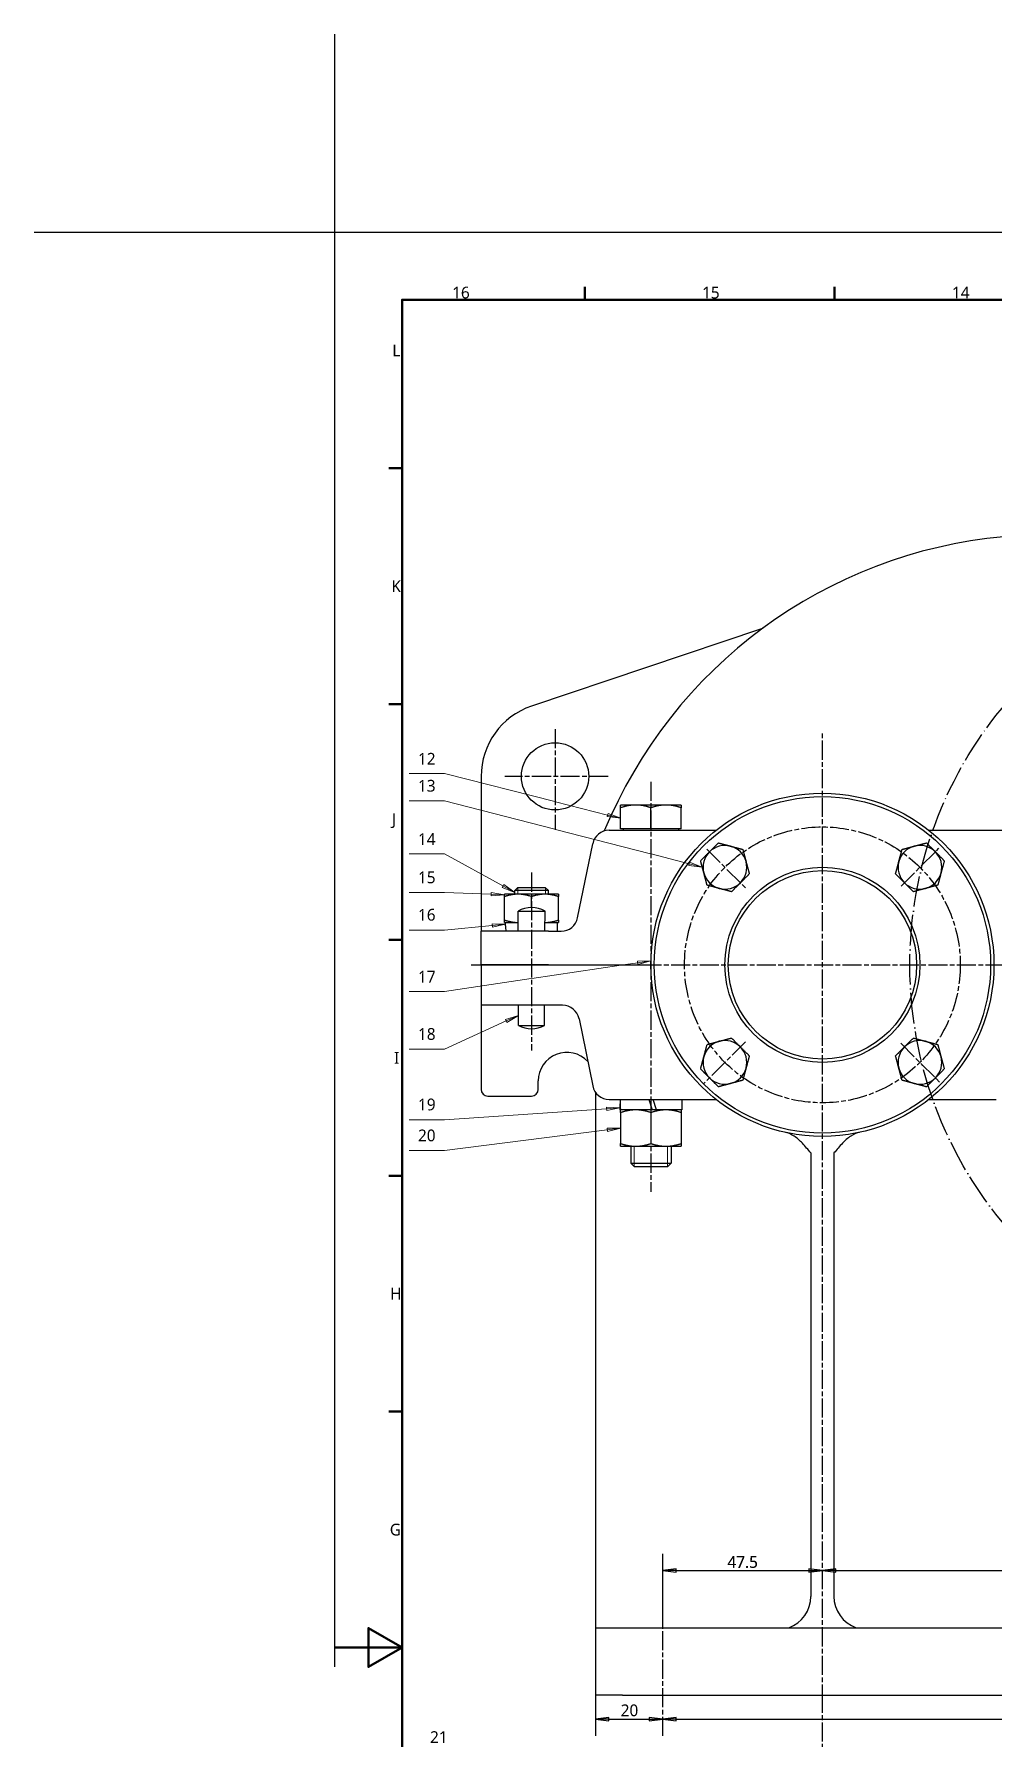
# Model space of a CAD drawing. Header units: millimetres. Extents: x -89 to 1313, y -72 to 900.
# Drawn here: x -89 to 196, y 393 to 900 of the extents above; entities that cross this region are included whole.
import ezdxf

# ---------------------------------------------------------------- set-up
doc = ezdxf.new("R2010")
doc.units = ezdxf.units.MM
doc.linetypes.add('CHAIN', pattern=[0.3543, 0.2362, -0.0295, 0.0591, -0.0295])
doc.linetypes.add('LONG_DASH_DOTTED', pattern=[0.6004, 0.4724, -0.0591, 0.0098, -0.0591])
for name, color, linetype, lineweight in [('中心标记 (ISO)', 7, 'LONG_DASH_DOTTED', 25), ('中心线 (ISO)', 7, 'CHAIN', 25), ('可见 (ISO)', 7, 'Continuous', 30), ('可见窄的 (ISO)', 7, 'Continuous', 9), ('图框 (ISO)', 7, 'Continuous', 50), ('尺寸 (ISO)', 7, 'Continuous', 25), ('符号 (ISO)', 7, 'Continuous', 9), ('草图几何图元 (ISO)', 7, 'Continuous', 25)]:
    doc.layers.add(name, color=color, linetype=linetype, lineweight=lineweight)
doc.styles.add('注释文本 (ISO)', font='Microsoft YaHei.ttf')
doc.dimstyles.new('默认 (GB)', dxfattribs={"dimtxt": 3.5, "dimasz": 4, "dimexe": 5, "dimexo": 0, "dimgap": 0.75, "dimtad": 1, "dimrnd": 1e-08, "dimdsep": 46, "dimtxsty": '注释文本 (ISO)', "dimblk": 'Filled-1', "dimcen": 0.09, "dimdle": 10, "dimclrd": 256, "dimclre": 256, "dimclrt": 256, "dimaunit": 1, "dimadec": 3, "dimazin": 2, "dimtfac": 1, "dimtmove": 0, "dimatfit": 3, "dimldrblk": 'Filled-1', "dimfxl": 1, "dimtolj": 1, "dimtzin": 0, "dimlwd": -1, "dimlwe": -1, "dimarcsym": 0})

# ---------------------------------------------------------------- blocks, each defined once
blk = doc.blocks.new('图框 默认图框')
at = {"layer": '图框 (ISO)'}
for p, q in [((74.31, 821), (74.31, 824.9)), ((148.63, 821), (148.63, 824.9)), ((20, 770.92), (16.1, 770.92)), ((20, 700.83), (16.1, 700.83)), ((20, 630.75), (16.1, 630.75)), ((20, 560.67), (16.1, 560.67)), ((20, 490.58), (16.1, 490.58))]:
    blk.add_line(p, q, dxfattribs=at)
at = {"layer": '图框 (ISO)', "flags": 128}
for points in [[(20, 20), (20, 821), (1169, 821), (1169, 20), (20, 20)], [(0, 420.5), (20, 420.5), (10, 426.27), (10, 414.73), (20, 420.5)]]:
    blk.add_lwpolyline(points, dxfattribs=at)
at = {"layer": '图框 (ISO)', "char_height": 3.5, "attachment_point": 7, "style": '注释文本 (ISO)'}
for s, insert in [('16', (34.89, 821.34)), ('15', (109.21, 821.34)), ('14', (183.52, 821.4)), ('L', (17.09, 804.21)), ('K', (16.81, 734.13)), ('J', (16.98, 663.98)), ('I', (17.6, 593.96)), ('H', (16.49, 523.88)), ('G', (16.34, 453.73))]:
    blk.add_mtext(s, dxfattribs=dict(at, insert=insert))
blk = doc.blocks.new('Filled-1')
at = {"color": 0}
for p, q in [((0, 0), (-1, 0.125)), ((-1, 0.125), (-1, -0.125)), ((-1, 0), (0, 0)), ((-1, -0.125), (0, 0))]:
    blk.add_line(p, q, dxfattribs=at)
at = {"color": 0, "flags": 128}
blk.add_lwpolyline([(-1, -0.125), (0, 0), (-1, 0.125), (-1, -0.125)], dxfattribs=at)
at = {"color": 0}
blk.add_solid([(-1, -0.125), (0, 0), (-1, 0.125), (-1, -0.125)], dxfattribs=at)
blk = doc.blocks.new('*D7')
at = {"layer": 'Defpoints', "color": 0, "transparency": 16777216}
for p in [(77.5, 406.35), (97.5, 399.2), (97.5, 399.2)]:
    blk.add_point(p, dxfattribs=at)
at = {"layer": '尺寸 (ISO)', "transparency": 16777216}
for p, q in [((77.5, 406.35), (77.5, 394.2)), ((81.5, 399.2), (93.5, 399.2))]:
    blk.add_line(p, q, dxfattribs=at)
at = {"layer": '尺寸 (ISO)', "transparency": 16777216, "xscale": 4, "yscale": 4, "zscale": 4, "rotation": 180}
blk.add_blockref('Filled-1', (77.5, 399.2), dxfattribs=at)
at = {"layer": '尺寸 (ISO)', "transparency": 16777216, "xscale": 4, "yscale": 4, "zscale": 4}
blk.add_blockref('Filled-1', (97.5, 399.2), dxfattribs=at)
at = {"layer": '尺寸 (ISO)', "transparency": 16777216, "insert": (85.02, 403.57), "char_height": 3.5, "attachment_point": 1, "style": '注释文本 (ISO)'}
blk.add_mtext('\\A1;20', dxfattribs=at)
blk = doc.blocks.new('*D8')
at = {"layer": 'Defpoints', "color": 0, "transparency": 16777216}
for p in [(97.5, 410.78), (347.5, 399.2), (347.5, 399.2)]:
    blk.add_point(p, dxfattribs=at)
at = {"layer": '尺寸 (ISO)', "transparency": 16777216}
blk.add_line((101.5, 399.2), (343.5, 399.2), dxfattribs=at)
at = {"layer": '尺寸 (ISO)', "transparency": 16777216, "xscale": 4, "yscale": 4, "zscale": 4, "rotation": 180}
blk.add_blockref('Filled-1', (97.5, 399.2), dxfattribs=at)
at = {"layer": '尺寸 (ISO)', "transparency": 16777216, "xscale": 4, "yscale": 4, "zscale": 4}
blk.add_blockref('Filled-1', (347.5, 399.2), dxfattribs=at)
at = {"layer": '尺寸 (ISO)', "transparency": 16777216, "insert": (218.66, 403.57), "char_height": 3.5, "attachment_point": 1, "style": '注释文本 (ISO)'}
blk.add_mtext('\\A1;250', dxfattribs=at)
blk = doc.blocks.new('*D9')
at = {"layer": 'Defpoints', "color": 0, "transparency": 16777216}
for p in [(145, 443.35), (145, 443.35), (97.5, 427.35)]:
    blk.add_point(p, dxfattribs=at)
at = {"layer": '尺寸 (ISO)', "transparency": 16777216}
for p, q in [((97.5, 427.35), (97.5, 448.35)), ((101.5, 443.35), (141, 443.35))]:
    blk.add_line(p, q, dxfattribs=at)
at = {"layer": '尺寸 (ISO)', "transparency": 16777216, "xscale": 4, "yscale": 4, "zscale": 4, "rotation": 180}
blk.add_blockref('Filled-1', (97.5, 443.35), dxfattribs=at)
at = {"layer": '尺寸 (ISO)', "transparency": 16777216, "xscale": 4, "yscale": 4, "zscale": 4}
blk.add_blockref('Filled-1', (145, 443.35), dxfattribs=at)
at = {"layer": '尺寸 (ISO)', "transparency": 16777216, "insert": (116.8, 447.66), "char_height": 3.5, "attachment_point": 1, "style": '注释文本 (ISO)'}
blk.add_mtext('\\A1;47.5', dxfattribs=at)
blk = doc.blocks.new('*D10')
at = {"layer": 'Defpoints', "color": 0, "transparency": 16777216}
for p in [(145, 443.35), (291, 443.35), (291, 443.35)]:
    blk.add_point(p, dxfattribs=at)
at = {"layer": '尺寸 (ISO)', "transparency": 16777216}
blk.add_line((149, 443.35), (287, 443.35), dxfattribs=at)
at = {"layer": '尺寸 (ISO)', "transparency": 16777216, "xscale": 4, "yscale": 4, "zscale": 4, "rotation": 180}
blk.add_blockref('Filled-1', (145, 443.35), dxfattribs=at)
at = {"layer": '尺寸 (ISO)', "transparency": 16777216, "xscale": 4, "yscale": 4, "zscale": 4}
blk.add_blockref('Filled-1', (291, 443.35), dxfattribs=at)
at = {"layer": '尺寸 (ISO)', "transparency": 16777216, "insert": (206.56, 447.74), "char_height": 3.5, "attachment_point": 1, "style": '注释文本 (ISO)'}
blk.add_mtext('\\A1;146±0.036', dxfattribs=at)
blk = doc.blocks.new('引出序号3')
at = {"layer": '符号 (ISO)'}
for p, q in [((36.18, 389.45), (25.68, 389.45)), ((130.03, 377.98), (36.18, 389.45)), ((130.09, 378.47), (129.97, 377.48)), ((129.97, 377.48), (134, 377.49)), ((130.03, 377.98), (134, 377.49)), ((134, 377.49), (130.09, 378.47))]:
    blk.add_line(p, q, dxfattribs=at)
at = {"layer": '符号 (ISO)', "flags": 128}
blk.add_lwpolyline([(129.97, 377.48), (134, 377.49), (130.09, 378.47), (129.97, 377.48)], dxfattribs=at)
at = {"layer": '符号 (ISO)'}
blk.add_solid([(129.97, 377.48), (134, 377.49), (130.09, 378.47), (129.97, 377.48)], dxfattribs=at)
at = {"layer": '符号 (ISO)', "insert": (30.93, 393.86), "char_height": 3.5, "attachment_point": 5, "style": '注释文本 (ISO)'}
blk.add_mtext('21', dxfattribs=at)
blk = doc.blocks.new('引出序号6')
at = {"layer": '符号 (ISO)'}
for p, q in [((32.6, 644.84), (22.1, 644.84)), ((46.5, 644.33), (32.6, 644.84)), ((46.52, 644.83), (46.48, 643.83)), ((46.48, 643.83), (50.5, 644.18)), ((46.5, 644.33), (50.5, 644.18)), ((50.5, 644.18), (46.52, 644.83))]:
    blk.add_line(p, q, dxfattribs=at)
at = {"layer": '符号 (ISO)', "flags": 128}
blk.add_lwpolyline([(46.48, 643.83), (50.5, 644.18), (46.52, 644.83), (46.48, 643.83)], dxfattribs=at)
at = {"layer": '符号 (ISO)'}
blk.add_solid([(46.48, 643.83), (50.5, 644.18), (46.52, 644.83), (46.48, 643.83)], dxfattribs=at)
at = {"layer": '符号 (ISO)', "insert": (27.35, 649.34), "char_height": 3.5, "attachment_point": 5, "style": '注释文本 (ISO)'}
blk.add_mtext('15', dxfattribs=at)
blk = doc.blocks.new('引出序号9')
at = {"layer": '符号 (ISO)'}
for p, q in [((32.6, 633.71), (22.1, 633.71)), ((46.81, 635.07), (32.6, 633.71)), ((50.8, 635.45), (46.77, 635.57)), ((46.77, 635.57), (46.86, 634.58)), ((46.81, 635.07), (50.8, 635.45)), ((46.86, 634.58), (50.8, 635.45))]:
    blk.add_line(p, q, dxfattribs=at)
at = {"layer": '符号 (ISO)', "flags": 128}
blk.add_lwpolyline([(46.86, 634.58), (50.8, 635.45), (46.77, 635.57), (46.86, 634.58)], dxfattribs=at)
at = {"layer": '符号 (ISO)'}
blk.add_solid([(46.86, 634.58), (50.8, 635.45), (46.77, 635.57), (46.86, 634.58)], dxfattribs=at)
at = {"layer": '符号 (ISO)', "insert": (27.35, 638.22), "char_height": 3.5, "attachment_point": 5, "style": '注释文本 (ISO)'}
blk.add_mtext('16', dxfattribs=at)
blk = doc.blocks.new('引出序号11')
at = {"layer": '符号 (ISO)'}
for p, q in [((32.6, 656.32), (22.1, 656.32)), ((49.99, 646.81), (32.6, 656.32)), ((50.23, 647.25), (49.75, 646.37)), ((49.75, 646.37), (53.5, 644.89)), ((49.99, 646.81), (53.5, 644.89)), ((53.5, 644.89), (50.23, 647.25))]:
    blk.add_line(p, q, dxfattribs=at)
at = {"layer": '符号 (ISO)', "flags": 128}
blk.add_lwpolyline([(49.75, 646.37), (53.5, 644.89), (50.23, 647.25), (49.75, 646.37)], dxfattribs=at)
at = {"layer": '符号 (ISO)'}
blk.add_solid([(49.75, 646.37), (53.5, 644.89), (50.23, 647.25), (49.75, 646.37)], dxfattribs=at)
at = {"layer": '符号 (ISO)', "insert": (27.35, 660.73), "char_height": 3.5, "attachment_point": 5, "style": '注释文本 (ISO)'}
blk.add_mtext('14', dxfattribs=at)
blk = doc.blocks.new('引出序号12')
at = {"layer": '符号 (ISO)'}
for p, q in [((54.61, 608.35), (50.77, 607.15)), ((50.97, 606.69), (54.61, 608.35)), ((51.18, 606.24), (54.61, 608.35)), ((50.97, 606.69), (32.6, 598.29)), ((50.77, 607.15), (51.18, 606.24)), ((32.6, 598.29), (22.1, 598.29))]:
    blk.add_line(p, q, dxfattribs=at)
at = {"layer": '符号 (ISO)', "flags": 128}
blk.add_lwpolyline([(51.18, 606.24), (54.61, 608.35), (50.77, 607.15), (51.18, 606.24)], dxfattribs=at)
at = {"layer": '符号 (ISO)'}
blk.add_solid([(51.18, 606.24), (54.61, 608.35), (50.77, 607.15), (51.18, 606.24)], dxfattribs=at)
at = {"layer": '符号 (ISO)', "insert": (27.35, 602.79), "char_height": 3.5, "attachment_point": 5, "style": '注释文本 (ISO)'}
blk.add_mtext('18', dxfattribs=at)
blk = doc.blocks.new('引出序号25')
at = {"layer": '符号 (ISO)'}
for p, q in [((80.81, 580.58), (32.6, 577.33)), ((84.8, 580.85), (80.77, 581.08)), ((80.77, 581.08), (80.84, 580.08)), ((80.81, 580.58), (84.8, 580.85)), ((80.84, 580.08), (84.8, 580.85)), ((32.6, 577.33), (22.1, 577.33))]:
    blk.add_line(p, q, dxfattribs=at)
at = {"layer": '符号 (ISO)', "flags": 128}
blk.add_lwpolyline([(80.84, 580.08), (84.8, 580.85), (80.77, 581.08), (80.84, 580.08)], dxfattribs=at)
at = {"layer": '符号 (ISO)'}
blk.add_solid([(80.84, 580.08), (84.8, 580.85), (80.77, 581.08), (80.84, 580.08)], dxfattribs=at)
at = {"layer": '符号 (ISO)', "insert": (27.35, 581.84), "char_height": 3.5, "attachment_point": 5, "style": '注释文本 (ISO)'}
blk.add_mtext('19', dxfattribs=at)
blk = doc.blocks.new('引出序号26')
at = {"layer": '符号 (ISO)'}
for p, q in [((81.03, 574.35), (32.6, 568.15)), ((85, 574.85), (80.97, 574.84)), ((80.97, 574.84), (81.09, 573.85)), ((81.03, 574.35), (85, 574.85)), ((81.09, 573.85), (85, 574.85)), ((32.6, 568.15), (22.1, 568.15))]:
    blk.add_line(p, q, dxfattribs=at)
at = {"layer": '符号 (ISO)', "flags": 128}
blk.add_lwpolyline([(81.09, 573.85), (85, 574.85), (80.97, 574.84), (81.09, 573.85)], dxfattribs=at)
at = {"layer": '符号 (ISO)'}
blk.add_solid([(81.09, 573.85), (85, 574.85), (80.97, 574.84), (81.09, 573.85)], dxfattribs=at)
at = {"layer": '符号 (ISO)', "insert": (27.35, 572.64), "char_height": 3.5, "attachment_point": 5, "style": '注释文本 (ISO)'}
blk.add_mtext('20', dxfattribs=at)
blk = doc.blocks.new('引出序号27')
at = {"layer": '符号 (ISO)'}
for p, q in [((32.6, 680.18), (22.1, 680.18)), ((65.4, 671.87), (32.6, 680.18)), ((81.12, 667.88), (65.6, 671.82)), ((81.24, 668.37), (81, 667.4)), ((81, 667.4), (85, 666.9)), ((81.12, 667.88), (85, 666.9)), ((85, 666.9), (81.24, 668.37))]:
    blk.add_line(p, q, dxfattribs=at)
at = {"layer": '符号 (ISO)', "flags": 128}
blk.add_lwpolyline([(81, 667.4), (85, 666.9), (81.24, 668.37), (81, 667.4)], dxfattribs=at)
at = {"layer": '符号 (ISO)'}
blk.add_solid([(81, 667.4), (85, 666.9), (81.24, 668.37), (81, 667.4)], dxfattribs=at)
at = {"layer": '符号 (ISO)', "insert": (27.35, 684.6), "char_height": 3.5, "attachment_point": 5, "style": '注释文本 (ISO)'}
blk.add_mtext('12', dxfattribs=at)
blk = doc.blocks.new('引出序号33')
at = {"layer": '符号 (ISO)'}
for p, q in [((32.6, 672.06), (22.1, 672.06)), ((65.4, 663.65), (32.6, 672.06)), ((93.9, 656.35), (65.6, 663.6)), ((105.38, 653.4), (94.1, 656.3)), ((105.51, 653.89), (105.26, 652.92)), ((109.26, 652.41), (105.51, 653.89)), ((105.26, 652.92), (109.26, 652.41)), ((105.38, 653.4), (109.26, 652.41))]:
    blk.add_line(p, q, dxfattribs=at)
at = {"layer": '符号 (ISO)', "flags": 128}
blk.add_lwpolyline([(105.26, 652.92), (109.26, 652.41), (105.51, 653.89), (105.26, 652.92)], dxfattribs=at)
at = {"layer": '符号 (ISO)'}
blk.add_solid([(105.26, 652.92), (109.26, 652.41), (105.51, 653.89), (105.26, 652.92)], dxfattribs=at)
at = {"layer": '符号 (ISO)', "insert": (27.35, 676.56), "char_height": 3.5, "attachment_point": 5, "style": '注释文本 (ISO)'}
blk.add_mtext('13', dxfattribs=at)
blk = doc.blocks.new('引出序号36')
at = {"layer": '符号 (ISO)'}
for p, q in [((85.1, 623.25), (58.6, 619.3)), ((90.06, 623.99), (86.44, 623.45)), ((93.9, 624.58), (89.98, 624.49)), ((89.98, 624.49), (90.13, 623.5)), ((90.06, 623.99), (93.9, 624.57)), ((90.13, 623.5), (93.9, 624.55)), ((58.4, 619.27), (32.6, 615.42)), ((32.6, 615.42), (22.1, 615.42))]:
    blk.add_line(p, q, dxfattribs=at)
at = {"layer": '符号 (ISO)', "flags": 128}
blk.add_lwpolyline([(90.13, 623.5), (94.01, 624.58), (89.98, 624.49), (90.13, 623.5)], dxfattribs=at)
at = {"layer": '符号 (ISO)'}
blk.add_solid([(90.13, 623.5), (94.01, 624.58), (89.98, 624.49), (90.13, 623.5)], dxfattribs=at)
at = {"layer": '符号 (ISO)', "insert": (27.35, 619.83), "char_height": 3.5, "attachment_point": 5, "style": '注释文本 (ISO)'}
blk.add_mtext('17', dxfattribs=at)
blk = doc.blocks.new('*D88')
at = {"layer": 'Defpoints', "color": 0, "transparency": 16777216}
for p in [(145, 443.35), (145, 433.79), (97.5, 427.35)]:
    blk.add_point(p, dxfattribs=at)
at = {"layer": '尺寸 (ISO)', "transparency": 16777216}
for p, q in [((97.5, 427.35), (97.5, 448.35)), ((101.5, 443.35), (141, 443.35))]:
    blk.add_line(p, q, dxfattribs=at)
at = {"layer": '尺寸 (ISO)', "transparency": 16777216, "xscale": 4, "yscale": 4, "zscale": 4, "rotation": 180}
blk.add_blockref('Filled-1', (97.5, 443.35), dxfattribs=at)
at = {"layer": '尺寸 (ISO)', "transparency": 16777216, "xscale": 4, "yscale": 4, "zscale": 4}
blk.add_blockref('Filled-1', (145, 443.35), dxfattribs=at)
at = {"layer": '尺寸 (ISO)', "transparency": 16777216, "insert": (121.25, 445.88), "char_height": 3.5, "attachment_point": 5, "style": '注释文本 (ISO)'}
blk.add_mtext('\\A1;47.5', dxfattribs=at)

msp = doc.modelspace()

# ---------------------------------------------------------------- linework, layer by layer
for p, q in [((0, 414.7265), (0, 899.9612)), ((594.5, 841), (-89.4365, 841))]:
    msp.add_line(p, q)
at = {"layer": '中心标记 (ISO)', "linetype": 'CHAIN', "ltscale": 23.990969}
for p, q in [((65.4967, 693.4443), (65.4967, 663.509)), ((81.2953, 679.3779), (50.5269, 679.3779)), ((110.5979, 657.7527), (122.3693, 645.9813)), ((168.3768, 646.7339), (179.6449, 658.0021)), ((122.1573, 600.5145), (109.6414, 587.9985)), ((168.295, 600.0556), (180.3521, 587.9985))]:
    msp.add_line(p, q, dxfattribs=at)
at = {"layer": '中心线 (ISO)', "ltscale": 23.990969}
for p, q in [((144.9967, 403.8203), (144.9967, 692.6681)), ((93.9967, 677.7575), (93.9967, 555.9104)), ((58.4967, 650.7726), (58.4967, 597.9428)), ((40.4967, 623.3539), (654.4967, 623.3539)), ((97.4967, 394.2076), (97.4967, 427.3539)), ((144.9967, 61.0607), (144.9967, 403.7915))]:
    msp.add_line(p, q, dxfattribs=at)
msp.add_circle((144.9967, 623.3539), 41, dxfattribs=at)
at = {"layer": '可见 (ISO)'}
for p, q in [((126.895, 723.2543), (58.4793, 700.2287)), ((43.4967, 679.3779), (43.4967, 635.3539)), ((89.4967, 670.854), (84.9967, 670.854)), ((84.9967, 663.754), (84.9967, 670.0501)), ((98.4967, 670.854), (89.4967, 670.854)), ((93.9967, 663.754), (93.9967, 670.0501)), ((102.9967, 670.854), (98.4967, 670.854)), ((102.9967, 663.754), (102.9967, 670.0501)), ((93.9967, 663.754), (84.9967, 663.754)), ((85.7467, 663.754), (85.7467, 663.3539)), ((102.9967, 663.754), (93.9967, 663.754)), ((102.2467, 663.754), (102.2467, 663.3539)), ((72.2076, 637.357), (76.6823, 659.3507)), ((81.5819, 663.3539), (113.3581, 663.3539)), ((176.6353, 663.3539), (199.586, 663.3539)), ((54.4967, 644.3539), (50.4967, 644.3539)), ((50.4967, 636.6684), (50.4967, 643.6394)), ((54.4169, 646.3539), (53.4967, 645.4336)), ((63.4967, 645.4336), (53.4967, 645.4336)), ((53.4967, 644.3539), (53.4967, 645.4336)), ((54.4169, 646.3539), (62.5765, 646.3539)), ((62.4967, 644.3539), (54.4967, 644.3539)), ((58.4967, 640.3539), (58.4967, 643.6394)), ((66.4967, 644.3539), (62.4967, 644.3539)), ((62.5765, 646.3539), (63.4967, 645.4336)), ((63.4967, 644.3539), (63.4967, 645.4336)), ((66.4967, 636.6684), (66.4967, 643.6394)), ((54.4805, 639.3539), (62.5129, 639.3539)), ((54.5058, 633.3539), (54.4805, 639.3539)), ((62.4876, 633.3539), (62.5129, 639.3539)), ((43.4967, 635.3539), (43.4967, 633.3539)), ((43.4967, 623.3539), (43.4967, 633.3539)), ((63.4967, 633.3539), (43.4967, 633.3539)), ((50.4967, 635.9539), (54.4949, 635.9539)), ((50.7967, 634.9543), (50.7967, 635.9539)), ((62.4986, 635.9539), (66.4967, 635.9539)), ((63.4967, 633.3539), (67.308, 633.3539)), ((66.1967, 633.3539), (66.1967, 635.9539)), ((43.4967, 623.3539), (43.4967, 611.3539)), ((43.4967, 623.3539), (63.4967, 623.3539)), ((63.4967, 623.3539), (43.4967, 623.3539)), ((63.4967, 623.3539), (93.9967, 623.3539)), ((63.4967, 623.3539), (93.9967, 623.3539)), ((195.9967, 623.3539), (202.6414, 623.3539)), ((43.4967, 611.3539), (43.4967, 609.3539)), ((63.4967, 611.3539), (43.4967, 611.3539)), ((43.4967, 609.3539), (43.4967, 586.3539)), ((54.6237, 605.3539), (54.5985, 611.3539)), ((62.3697, 605.3539), (62.395, 611.3539)), ((67.7149, 611.3539), (63.4967, 611.3539)), ((54.6237, 605.3539), (62.3697, 605.3539)), ((72.6145, 607.3507), (76.6823, 587.357)), ((60.4967, 586.3539), (60.4967, 588.8539)), ((45.4967, 584.3539), (58.4967, 584.3539)), ((77.4967, 585.4709), (77.4967, 584.1754)), ((77.4967, 584.1754), (77.4967, 431.3539)), ((81.5819, 583.3539), (113.3581, 583.3539)), ((93.3767, 583.3539), (94.384, 580.2539)), ((95.624, 580.2539), (94.6167, 583.3539)), ((103.1967, 583.3539), (103.1967, 580.2539)), ((176.6353, 583.3539), (196.6997, 583.3539)), ((84.7967, 581.4457), (84.7967, 580.2539)), ((84.8049, 580.2539), (84.7967, 580.2539)), ((84.9418, 580.2539), (84.8049, 580.2539)), ((103.1967, 580.2539), (84.9418, 580.2539)), ((84.9967, 579.45), (84.9967, 570.2577)), ((93.9967, 579.45), (93.9967, 570.2577)), ((102.9967, 579.45), (102.9967, 570.2577)), ((84.9967, 569.4539), (89.4967, 569.4539)), ((87.9967, 569.4539), (87.9967, 564.4275)), ((89.4967, 569.4539), (98.4967, 569.4539)), ((98.4967, 569.4539), (102.9967, 569.4539)), ((99.9967, 569.4539), (99.9967, 564.4275)), ((141.5784, 567.4583), (141.5784, 435.6689)), ((148.4151, 567.4583), (148.4151, 435.6689)), ((87.9967, 564.4275), (99.9967, 564.4275)), ((89.0703, 563.3539), (87.9967, 564.4275)), ((98.9232, 563.3539), (89.0703, 563.3539)), ((98.9232, 563.3539), (99.9967, 564.4275)), ((77.4967, 431.3539), (77.4967, 426.3539)), ((77.4967, 426.3539), (77.4967, 406.3539)), ((77.4967, 426.3539), (85.4967, 426.3539)), ((85.4967, 426.3539), (538.4608, 426.3539)), ((85.4967, 406.3539), (77.4967, 406.3539)), ((85.4967, 406.3539), (547.7744, 406.3539))]:
    msp.add_line(p, q, dxfattribs=at)
for centre, radius in [((65.4967, 679.3779), 10), ((144.9967, 623.3539), 51), ((144.9967, 623.3539), 50), ((144.9967, 623.3539), 29), ((144.9967, 623.3539), 28)]:
    msp.add_circle(centre, radius, dxfattribs=at)
for centre, radius, start, end in [((211.6538, 608.8537), 142.2823, 95.176584, 157.570975), ((126.2571, 725.1498), 2, 288.600851, 306.289986), ((65.4967, 679.3779), 22, 108.600851, 180), ((81.5819, 658.3539), 5, 90, 168.5), ((116.0053, 652.3453), 6.5, 75, 135), ((173.9881, 652.3453), 6.5, 45, 105), ((116.0053, 652.3453), 6.5, 135, 195), ((116.0053, 652.3453), 6.5, 15, 75), ((116.0053, 652.3453), 6.5, 315, 15), ((173.9881, 652.3453), 6.5, 165, 225), ((173.9881, 652.3453), 6.5, 105, 165), ((173.9881, 652.3453), 6.5, 345, 45), ((116.0053, 652.3453), 6.5, 195, 255), ((173.9881, 652.3453), 6.5, 285, 345), ((116.0053, 652.3453), 6.5, 255, 315), ((173.9881, 652.3453), 6.5, 225, 285), ((58.4967, 631.7891), 8.5648, 62.036079, 117.963921), ((67.308, 638.3539), 5, 270, 348.5), ((67.7149, 606.3539), 5, 11.5, 90), ((58.4967, 612.3539), 8, 241.044976, 298.955024), ((116.0053, 594.3625), 6.5, 105, 165), ((116.0053, 594.3625), 6.5, 45, 105), ((116.0053, 594.3625), 6.5, 345, 45), ((173.9881, 594.3625), 6.5, 135, 195), ((173.9881, 594.3625), 6.5, 75, 135), ((173.9881, 594.3625), 6.5, 15, 75), ((68.9967, 588.8539), 8.5, 43.187915, 180), ((116.0053, 594.3625), 6.5, 165, 225), ((173.9881, 594.3625), 6.5, 315, 15), ((116.0053, 594.3625), 6.5, 225, 285), ((116.0053, 594.3625), 6.5, 285, 345), ((173.9881, 594.3625), 6.5, 195, 255), ((173.9881, 594.3625), 6.5, 255, 315), ((45.4967, 586.3539), 2, 180, 270), ((58.4967, 586.3539), 2, 270, 0), ((81.5819, 588.3539), 5, 191.5, 270), ((131.7103, 435.6689), 9.8681, 289.273142, 0), ((158.2832, 435.6689), 9.8681, 180, 250.726858)]:
    msp.add_arc(centre, radius, start, end, dxfattribs=at)
for centre, major_axis, start_param, end_param in [((58.4967, 634.9543), (0, -23.6982), 4.71238898, 4.77997289), ((93.9967, 581.4457), (0, 28.3147), 1.50335391, 1.61290127), ((93.9967, 585.2621), (0, 28.3147), 1.63823875, 1.74860692)]:
    msp.add_ellipse(centre, major_axis=major_axis, ratio=0.3249197, start_param=start_param, end_param=end_param, dxfattribs=at)
for points, weights in [([(84.9967, 670.0501), (84.9967, 670.854), (84.9967, 670.854)], [1, 1.0379548493, 1]), ([(89.4967, 670.854), (87.4083, 670.854), (84.9967, 670.0501)], [1, 1.0379548493, 1]), ([(93.9967, 670.0501), (91.5852, 670.854), (89.4967, 670.854)], [1, 1.0379548493, 1]), ([(98.4967, 670.854), (96.4083, 670.854), (93.9967, 670.0501)], [1, 1.0379548493, 1]), ([(102.9967, 670.0501), (100.5852, 670.854), (98.4967, 670.854)], [1, 1.0379548493, 1]), ([(102.9967, 670.854), (102.9967, 670.854), (102.9967, 670.0501)], [1, 1.0379548493, 1]), ([(111.4091, 656.9415), (112.6407, 658.173), (114.0628, 659.5951)], [1, 1.0379548493, 1]), ([(114.0628, 659.5951), (116.0053, 659.0746), (117.6877, 658.6238)], [1, 1.0379548493, 1]), ([(172.3058, 658.6238), (173.9881, 659.0746), (175.9307, 659.5951)], [1, 1.0379548493, 1]), ([(175.9307, 659.5951), (177.3527, 658.173), (178.5843, 656.9415)], [1, 1.0379548493, 1]), ([(108.7555, 654.2878), (110.1776, 655.7099), (111.4091, 656.9415)], [1, 1.0379548493, 1]), ([(109.7268, 650.6629), (109.276, 652.3453), (108.7555, 654.2878)], [1, 1.0379548493, 1]), ([(117.6877, 658.6238), (119.37, 658.173), (121.3126, 657.6525)], [1, 1.0379548493, 1]), ([(121.3126, 657.6525), (121.8331, 655.7099), (122.2839, 654.0276)], [1, 1.0379548493, 1]), ([(122.2839, 654.0276), (122.7346, 652.3453), (123.2551, 650.4027)], [1, 1.0379548493, 1]), ([(166.7383, 650.4027), (167.2588, 652.3453), (167.7096, 654.0276)], [1, 1.0379548493, 1]), ([(167.7096, 654.0276), (168.1604, 655.7099), (168.6809, 657.6525)], [1, 1.0379548493, 1]), ([(168.6809, 657.6525), (170.6234, 658.173), (172.3058, 658.6238)], [1, 1.0379548493, 1]), ([(178.5843, 656.9415), (179.8158, 655.7099), (181.2379, 654.2878)], [1, 1.0379548493, 1]), ([(181.2379, 654.2878), (180.7174, 652.3453), (180.2666, 650.6629)], [1, 1.0379548493, 1]), ([(110.6981, 647.038), (110.1776, 648.9806), (109.7268, 650.6629)], [1, 1.0379548493, 1]), ([(123.2551, 650.4027), (121.8331, 648.9806), (120.6015, 647.7491)], [1, 1.0379548493, 1]), ([(169.3919, 647.7491), (168.1604, 648.9806), (166.7383, 650.4027)], [1, 1.0379548493, 1]), ([(180.2666, 650.6629), (179.8158, 648.9806), (179.2953, 647.038)], [1, 1.0379548493, 1]), ([(50.4967, 643.6394), (50.4967, 644.3539), (50.4967, 644.3539)], [1, 1.0379548493, 1]), ([(54.4967, 644.3539), (52.6403, 644.3539), (50.4967, 643.6394)], [1, 1.0379548493, 1]), ([(58.4967, 643.6394), (56.3531, 644.3539), (54.4967, 644.3539)], [1, 1.0379548493, 1]), ([(62.4967, 644.3539), (60.6403, 644.3539), (58.4967, 643.6394)], [1, 1.0379548493, 1]), ([(66.4967, 643.6394), (64.3531, 644.3539), (62.4967, 644.3539)], [1, 1.0379548493, 1]), ([(66.4967, 644.3539), (66.4967, 644.3539), (66.4967, 643.6394)], [1, 1.0379548493, 1]), ([(114.323, 646.0667), (112.6407, 646.5175), (110.6981, 647.038)], [1, 1.0379548493, 1]), ([(117.9479, 645.0955), (116.0053, 645.616), (114.323, 646.0667)], [1, 1.0379548493, 1]), ([(120.6015, 647.7491), (119.37, 646.5175), (117.9479, 645.0955)], [1, 1.0379548493, 1]), ([(172.0455, 645.0955), (170.6234, 646.5175), (169.3919, 647.7491)], [1, 1.0379548493, 1]), ([(175.6704, 646.0667), (173.9881, 645.616), (172.0455, 645.0955)], [1, 1.0379548493, 1]), ([(179.2953, 647.038), (177.3527, 646.5175), (175.6704, 646.0667)], [1, 1.0379548493, 1]), ([(50.4967, 635.9539), (50.4967, 635.9539), (50.4967, 636.6684)], [1, 1.0379548493, 1]), ([(50.4967, 636.6684), (52.6393, 635.9542), (54.4949, 635.9539)], [1, 1.03793663913, 1.00003640287]), ([(62.4986, 635.9539), (64.3541, 635.9542), (66.4967, 636.6684)], [1.00003640287, 1.03793663913, 1]), ([(66.4967, 636.6684), (66.4967, 635.9539), (66.4967, 635.9539)], [1, 1.0379548493, 1]), ([(109.7268, 596.0448), (110.1776, 597.7272), (110.6981, 599.6697)], [1, 1.0379548493, 1]), ([(110.6981, 599.6697), (112.6407, 600.1903), (114.323, 600.641)], [1, 1.0379548493, 1]), ([(114.323, 600.641), (116.0053, 601.0918), (117.9479, 601.6123)], [1, 1.0379548493, 1]), ([(117.9479, 601.6123), (119.37, 600.1903), (120.6015, 598.9587)], [1, 1.0379548493, 1]), ([(120.6015, 598.9587), (121.8331, 597.7272), (123.2551, 596.3051)], [1, 1.0379548493, 1]), ([(166.7383, 596.3051), (168.1604, 597.7272), (169.3919, 598.9587)], [1, 1.0379548493, 1]), ([(169.3919, 598.9587), (170.6234, 600.1903), (172.0455, 601.6123)], [1, 1.0379548493, 1]), ([(172.0455, 601.6123), (173.9881, 601.0918), (175.6704, 600.641)], [1, 1.0379548493, 1]), ([(175.6704, 600.641), (177.3527, 600.1903), (179.2953, 599.6697)], [1, 1.0379548493, 1]), ([(179.2953, 599.6697), (179.8158, 597.7272), (180.2666, 596.0448)], [1, 1.0379548493, 1]), ([(108.7555, 592.4199), (109.276, 594.3625), (109.7268, 596.0448)], [1, 1.0379548493, 1]), ([(123.2551, 596.3051), (122.7346, 594.3625), (122.2839, 592.6802)], [1, 1.0379548493, 1]), ([(167.7096, 592.6802), (167.2588, 594.3625), (166.7383, 596.3051)], [1, 1.0379548493, 1]), ([(180.2666, 596.0448), (180.7174, 594.3625), (181.2379, 592.4199)], [1, 1.0379548493, 1]), ([(111.4091, 589.7663), (110.1776, 590.9979), (108.7555, 592.4199)], [1, 1.0379548493, 1]), ([(114.0628, 587.1127), (112.6407, 588.5348), (111.4091, 589.7663)], [1, 1.0379548493, 1]), ([(117.6877, 588.084), (116.0053, 587.6332), (114.0628, 587.1127)], [1, 1.0379548493, 1]), ([(121.3126, 589.0553), (119.37, 588.5348), (117.6877, 588.084)], [1, 1.0379548493, 1]), ([(122.2839, 592.6802), (121.8331, 590.9979), (121.3126, 589.0553)], [1, 1.0379548493, 1]), ([(168.6809, 589.0553), (168.1604, 590.9979), (167.7096, 592.6802)], [1, 1.0379548493, 1]), ([(172.3058, 588.084), (170.6234, 588.5348), (168.6809, 589.0553)], [1, 1.0379548493, 1]), ([(175.9307, 587.1127), (173.9881, 587.6332), (172.3058, 588.084)], [1, 1.0379548493, 1]), ([(178.5843, 589.7663), (177.3527, 588.5348), (175.9307, 587.1127)], [1, 1.0379548493, 1]), ([(181.2379, 592.4199), (179.8158, 590.9979), (178.5843, 589.7663)], [1, 1.0379548493, 1]), ([(84.9967, 579.45), (84.9967, 580.2539), (84.9967, 580.2539)], [1, 1.0379548493, 1]), ([(89.4967, 580.2539), (87.4083, 580.2539), (84.9967, 579.45)], [1, 1.0379548493, 1]), ([(93.9967, 579.45), (91.5852, 580.2539), (89.4967, 580.2539)], [1, 1.0379548493, 1]), ([(98.4967, 580.2539), (96.4083, 580.2539), (93.9967, 579.45)], [1, 1.0379548493, 1]), ([(102.9967, 579.45), (100.5852, 580.2539), (98.4967, 580.2539)], [1, 1.0379548493, 1]), ([(102.9967, 580.2539), (102.9967, 580.2539), (102.9967, 579.45)], [1, 1.0379548493, 1]), ([(84.9967, 570.2577), (87.4083, 569.4539), (89.4967, 569.4539)], [1, 1.0379548493, 1]), ([(84.9967, 569.4539), (84.9967, 569.4539), (84.9967, 570.2577)], [1, 1.0379548493, 1]), ([(89.4967, 569.4539), (91.5852, 569.4539), (93.9967, 570.2577)], [1, 1.0379548493, 1]), ([(93.9967, 570.2577), (96.4083, 569.4539), (98.4967, 569.4539)], [1, 1.0379548493, 1]), ([(98.4967, 569.4539), (100.5852, 569.4539), (102.9967, 570.2577)], [1, 1.0379548493, 1]), ([(102.9967, 570.2577), (102.9967, 569.4539), (102.9967, 569.4539)], [1, 1.0379548493, 1])]:
    msp.add_rational_spline(points, weights, degree=2, dxfattribs=at)
for points, knots in [([(141.5784, 567.4583), (141.5751, 567.4619), (141.5719, 567.4656), (140.7008, 568.4471), (139.9151, 569.4231), (138.3256, 571.097), (137.5117, 571.8495), (135.5541, 573.1043), (134.6799, 573.4034), (133.9966, 573.5543)], [-0.00145591, -0.00145591, -0.00145591, -0.00145591, 0, 0, 0.39225176, 0.39225176, 0.7195527, 0.7195527, 1.06993461, 1.06993461, 1.06993461, 1.06993461]), ([(155.9969, 573.5543), (155.3136, 573.4034), (154.4393, 573.1043), (152.4817, 571.8495), (151.6679, 571.097), (150.0783, 569.4231), (149.2926, 568.4471), (148.4215, 567.4656), (148.4183, 567.4619), (148.4151, 567.4583)], [0, 0, 0, 0, 0.209931206, 0.209931206, 0.406033451, 0.406033451, 0.641050959, 0.641050959, 0.641923265, 0.641923265, 0.641923265, 0.641923265])]:
    msp.add_open_spline(points, degree=3, knots=knots, dxfattribs=at)
at = {"layer": '可见窄的 (ISO)'}
for p, q in [((54.3937, 646.3307), (54.3937, 644.3539)), ((62.5997, 644.3539), (62.5997, 646.3307)), ((89.0467, 569.4539), (89.0467, 563.3774)), ((98.9467, 563.3774), (98.9467, 569.4539))]:
    msp.add_line(p, q, dxfattribs=at)
at = {"layer": '草图几何图元 (ISO)', "linetype": 'LONG_DASH_DOTTED', "ltscale": 19.319998}
msp.add_circle((290.9967, 623.3539), 120, dxfattribs=at)

# ---------------------------------------------------------------- block references
msp.add_blockref('图框 默认图框', (0, 0))
at = {"layer": '符号 (ISO)'}
for name in ['引出序号27', '引出序号33', '引出序号11', '引出序号6', '引出序号9', '引出序号36', '引出序号12', '引出序号25', '引出序号26', '引出序号3']:
    msp.add_blockref(name, (0, 0), dxfattribs=at)

# ---------------------------------------------------------------- dimensions: what is measured, and where the dimension line sits
at = {"layer": '尺寸 (ISO)'}
for base, p1, p2, override, picture, middle in [((144.9967, 443.3539), (97.4967, 427.3539), (144.9967, 443.3539), {"dimgap": 0.75, "dimdec": 2, "dimse2": 1, "dimtol": 0, "dimlim": 0, "dimtp": 0, "dimtm": 0, "dimtdec": 2, "dimtofl": 0, "dimatfit": 1}, '*D9', (121.2467, 443.3539)), ((290.9967, 443.3539), (144.9967, 443.3539), (290.9967, 443.3539), {"dimgap": 0.75, "dimdec": 2, "dimse1": 1, "dimse2": 1, "dimtol": 1, "dimlim": 0, "dimtp": 0.036, "dimtm": 0.036, "dimtdec": 3, "dimtofl": 0, "dimatfit": 1}, '*D10', (217.9967, 443.3539)), ((347.4967, 399.1983), (97.4967, 410.7807), (347.4967, 399.1983), {"dimgap": 0.75, "dimdec": 2, "dimse1": 1, "dimse2": 1, "dimtol": 0, "dimlim": 0, "dimtp": 0, "dimtm": 0, "dimtdec": 2, "dimtofl": 0, "dimatfit": 1}, '*D8', (222.4967, 399.1983))]:
    dim = msp.add_linear_dim(base=base, p1=p1, p2=p2, dimstyle='默认 (GB)', override=override, dxfattribs=at)
    dim.commit()
    dim.dimension.update_dxf_attribs({"geometry": picture, "text_midpoint": middle, "dimtype": 160})
dim = msp.add_linear_dim(base=(144.9967, 443.3539), p1=(97.4967, 427.3539), p2=(144.9967, 433.7876), dimstyle='默认 (GB)', override={"dimse2": 1, "dimtofl": 0, "dimtmove": 1, "dimatfit": 1}, dxfattribs=at)
dim.commit()
dim.dimension.update_dxf_attribs({"geometry": '*D88', "text_midpoint": (121.2467, 445.8844)})
dim = msp.add_linear_dim(base=(97.4967, 399.1983), p1=(77.4967, 406.3539), p2=(97.4967, 399.1983), angle=180, dimstyle='默认 (GB)', override={"dimgap": 0.75, "dimdec": 2, "dimse2": 1, "dimtol": 0, "dimlim": 0, "dimtp": 0, "dimtm": 0, "dimtdec": 2, "dimtofl": 0, "dimatfit": 1}, dxfattribs=at)
dim.commit()
dim.dimension.update_dxf_attribs({"geometry": '*D7', "text_midpoint": (87.4967, 399.1983), "dimtype": 160})

doc.saveas('drawing.dxf')
